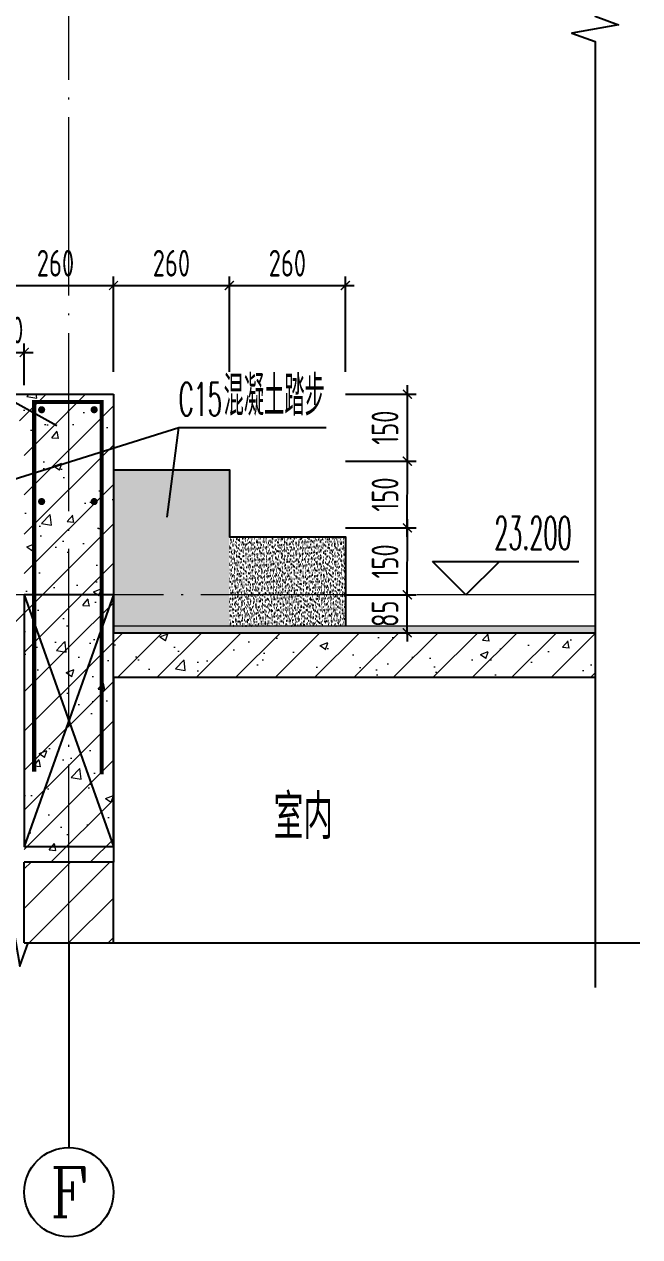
# Model space of a CAD drawing. Extents: x -1307975 to -76406, y -96289 to 379359.
# Drawn here: x -498884 to -497504, y 268483 to 271203 of the extents above; entities that cross this region are included whole.
import ezdxf
from ezdxf.enums import TextEntityAlignment as Align

# ---------------------------------------------------------------- set-up
doc = ezdxf.new("R2010")
doc.units = 0
doc.header["$LTSCALE"] = 1000
doc.linetypes.add('DOTE', pattern=[2.42, 2, -0.2, 0.02, -0.2])
doc.layers.get('0').update_dxf_attribs({"linetype": 'CONTINUOUS'})
doc.layers.get('DEFPOINTS').update_dxf_attribs({"linetype": 'CONTINUOUS'})
for name, color, linetype in [('A-AXIS_TEXT', 7, 'CONTINUOUS'), ('AXIS', 3, 'CONTINUOUS'), ('DIM', 2, 'CONTINUOUS'), ('DIM_ELEV', 3, 'CONTINUOUS'), ('DIM_IDEN', 67, 'CONTINUOUS'), ('DIM_SYMB', 3, 'CONTINUOUS'), ('PUB_TEXT', 2, 'CONTINUOUS'), ('REIN', 6, 'CONTINUOUS'), ('S-大样-砼线', 7, 'CONTINUOUS'), ('S-引出线', 40, 'CONTINUOUS'), ('TEXT', 2, 'CONTINUOUS'), ('WALL', 5, 'CONTINUOUS'), ('立面-看线', 251, 'CONTINUOUS')]:
    doc.layers.add(name, color=color, linetype=linetype)
for name, color, linetype, lineweight in [('AXIS_TEXT', 7, 'CONTINUOUS', 20), ('DOTE', 19, 'DOTE', 9), ('PUB_HATCH', 8, 'CONTINUOUS', 9)]:
    doc.layers.add(name, color=color, linetype=linetype, lineweight=lineweight)
doc.styles.add('_TCH_AXIS', font='COMPLEX', dxfattribs={"bigfont": 'GBCBIG'})
doc.styles.add('_TCH_DIM', font='SIMPLEX.shx', dxfattribs={"width": 0.7, "bigfont": 'GBCBIG.shx'})
doc.styles.add('COMPLEX', font='COMPLEX')
doc.styles.add('DIM_FONT_T3', font='SIMPLEX', dxfattribs={"width": 0.705882, "bigfont": 'GBCBIG'})
doc.styles.add('TSSD_DIMENSION', font='Tssdeng.shx', dxfattribs={"width": 0.7, "bigfont": 'tssdchn.shx'})
doc.styles.add('TSSD_REIN', font='tssdeng.shx', dxfattribs={"width": 0.7, "height": 300, "bigfont": 'tssdchn.shx'})
doc.dimstyles.new('TSSD_20_20', dxfattribs={"dimtxt": 60, "dimasz": 20, "dimexe": 20, "dimexo": 50, "dimgap": 20, "dimtad": 1, "dimdec": 0, "dimzin": 0, "dimdsep": 46, "dimtxsty": 'TSSD_DIMENSION', "dimblk": 'ARCHTICK', "dimblk1": 'ARCHTICK', "dimblk2": 'ARCHTICK', "dimcen": 0, "dimdle": 20, "dimclrt": 7, "dimadec": 0, "dimazin": 0, "dimtfac": 1, "dimtdec": 0, "dimtix": 1, "dimtmove": 2, "dimatfit": 3, "dimfxl": 1, "dimtolj": 1, "dimtzin": 0, "dimarcsym": 0})
pattern_1 = [(45, (-1182008.505, 426623.756), (-44.194174, 44.194174), []), (50, (-1182008.5, 426623.76), (179.315046, -15.688034), [18.75, -206.25]), (355, (-1182008.5, 426623.76), (-34.687833, 188.048033), [15, -165]), (100.4514, (-1181993.56, 426622.45), (144.627345, 172.359886), [15.935047, -175.28553]), (46.1842, (-1182008.5, 426673.76), (266.81026, -41.379754), [28.125, -309.375]), (96.6356, (-1181986.27, 426670.3), (233.66568, 243.52947), [23.90257, -262.92825]), (351.1842, (-1182008.5, 426673.76), (233.66549, 243.52965), [22.5, -247.5]), (21, (-1181983.5, 426661.26), (149.226763, -100.654723), [18.75, -206.25]), (326, (-1181983.5, 426661.26), (60.828833, 181.28751), [15, -165]), (71.4514, (-1181971.07, 426652.87), (210.055657, 80.632624), [15.935047, -175.28553]), (37.5, (-1182008.505, 426623.756), (3.039964, 83.2234635), [0, -163, 0, -167.5, 0, -165.625]), (7.5, (-1182008.505, 426623.76), (65.767384, 98.602928), [0, -95.5, 0, -159.25, 0, -63.125]), (327.5, (-1182064.255, 426623.756), (133.455609, -5.638718), [0, -62.5, 0, -195, 0, -258.75]), (317.5, (-1182089.25, 426623.76), (145.796542, 25.026246), [0, -81.25, 0, -129.5, 0, -183.75])]

# ---------------------------------------------------------------- blocks, each defined once
blk = doc.blocks.new('_ArchTick')
at = {"color": 0, "linetype": 'ByBlock', "const_width": 0.15}
blk.add_lwpolyline([(-0.5, -0.5), (0.5, 0.5)], dxfattribs=at)
blk = doc.blocks.new('*D2388')
at = {"layer": 'DEFPOINTS', "color": 0, "transparency": 16777216}
for p in [(-498190.7, 269923.4), (-498024.8, 269923.4), (-498190.7, 269838.4)]:
    blk.add_point(p, dxfattribs=at)
at = {"layer": 'DIM', "color": 0, "lineweight": -2, "transparency": 16777216}
for p, q in [((-498024.8, 269923.4), (-498024.8, 269943.4)), ((-498140.7, 269923.4), (-498004.8, 269923.4)), ((-498024.8, 269838.4), (-498024.8, 269923.4)), ((-498140.7, 269838.4), (-498004.8, 269838.4)), ((-498024.8, 269838.4), (-498024.8, 269818.4))]:
    blk.add_line(p, q, dxfattribs=at)
at = {"layer": 'DIM', "color": 0, "lineweight": -2, "transparency": 16777216, "xscale": 20, "yscale": 20, "zscale": 20}
for p, rotation in [((-498024.8, 269923.4), 270), ((-498024.8, 269838.4), 90)]:
    blk.add_blockref('_ArchTick', p, dxfattribs=dict(at, rotation=rotation))
at = {"layer": 'DIM', "color": 7, "transparency": 16777216, "insert": (-498074.8, 269880.9), "char_height": 60, "attachment_point": 5, "rotation": 90, "style": 'TSSD_DIMENSION'}
blk.add_mtext('\\A1;85', dxfattribs=at)
blk = doc.blocks.new('*D2392')
at = {"layer": 'DEFPOINTS', "color": 0, "transparency": 16777216}
for p in [(-498163.7, 270617.3), (-498423.7, 270373.5), (-498163.7, 270373.5)]:
    blk.add_point(p, dxfattribs=at)
at = {"layer": 'DIM', "color": 0, "lineweight": -2, "transparency": 16777216}
for p, q in [((-498423.7, 270423.5), (-498423.7, 270637.3)), ((-498163.7, 270423.5), (-498163.7, 270637.3)), ((-498443.7, 270617.3), (-498143.7, 270617.3))]:
    blk.add_line(p, q, dxfattribs=at)
at = {"layer": 'DIM', "color": 0, "lineweight": -2, "transparency": 16777216, "xscale": 20, "yscale": 20, "zscale": 20, "rotation": 180}
blk.add_blockref('_ArchTick', (-498423.7, 270617.3), dxfattribs=at)
at = {"layer": 'DIM', "color": 0, "lineweight": -2, "transparency": 16777216, "xscale": 20, "yscale": 20, "zscale": 20}
blk.add_blockref('_ArchTick', (-498163.7, 270617.3), dxfattribs=at)
at = {"layer": 'DIM', "color": 7, "transparency": 16777216, "insert": (-498293.7, 270667.3), "char_height": 60, "attachment_point": 5, "style": 'TSSD_DIMENSION'}
blk.add_mtext('\\A1;260', dxfattribs=at)
blk = doc.blocks.new('*D2393')
at = {"layer": 'DEFPOINTS', "color": 0, "transparency": 16777216}
for p in [(-498423.7, 270617.3), (-498683.7, 270373.5), (-498423.7, 270373.5)]:
    blk.add_point(p, dxfattribs=at)
at = {"layer": 'DIM', "color": 0, "lineweight": -2, "transparency": 16777216}
for p, q in [((-498683.7, 270423.5), (-498683.7, 270637.3)), ((-498423.7, 270423.5), (-498423.7, 270637.3)), ((-498703.7, 270617.3), (-498403.7, 270617.3))]:
    blk.add_line(p, q, dxfattribs=at)
at = {"layer": 'DIM', "color": 0, "lineweight": -2, "transparency": 16777216, "xscale": 20, "yscale": 20, "zscale": 20, "rotation": 180}
blk.add_blockref('_ArchTick', (-498683.7, 270617.3), dxfattribs=at)
at = {"layer": 'DIM', "color": 0, "lineweight": -2, "transparency": 16777216, "xscale": 20, "yscale": 20, "zscale": 20}
blk.add_blockref('_ArchTick', (-498423.7, 270617.3), dxfattribs=at)
at = {"layer": 'DIM', "color": 7, "transparency": 16777216, "insert": (-498553.7, 270667.3), "char_height": 60, "attachment_point": 5, "style": 'TSSD_DIMENSION'}
blk.add_mtext('\\A1;260', dxfattribs=at)
blk = doc.blocks.new('*D2394')
at = {"layer": 'DEFPOINTS', "color": 0, "transparency": 16777216}
for p in [(-498683.7, 270617.3), (-498943.7, 270373.5), (-498683.7, 270373.5)]:
    blk.add_point(p, dxfattribs=at)
at = {"layer": 'DIM', "color": 0, "lineweight": -2, "transparency": 16777216}
for p, q in [((-498943.7, 270423.5), (-498943.7, 270637.3)), ((-498683.7, 270423.5), (-498683.7, 270637.3)), ((-498963.7, 270617.3), (-498663.7, 270617.3))]:
    blk.add_line(p, q, dxfattribs=at)
at = {"layer": 'DIM', "color": 0, "lineweight": -2, "transparency": 16777216, "xscale": 20, "yscale": 20, "zscale": 20, "rotation": 180}
blk.add_blockref('_ArchTick', (-498943.7, 270617.3), dxfattribs=at)
at = {"layer": 'DIM', "color": 0, "lineweight": -2, "transparency": 16777216, "xscale": 20, "yscale": 20, "zscale": 20}
blk.add_blockref('_ArchTick', (-498683.7, 270617.3), dxfattribs=at)
at = {"layer": 'DIM', "color": 7, "transparency": 16777216, "insert": (-498813.7, 270667.3), "char_height": 60, "attachment_point": 5, "style": 'TSSD_DIMENSION'}
blk.add_mtext('\\A1;260', dxfattribs=at)
blk = doc.blocks.new('*D2396')
at = {"layer": 'DEFPOINTS', "color": 0, "transparency": 16777216}
for p in [(-498213.6, 270373.5), (-498024.7, 270373.4), (-498213.6, 270223.5)]:
    blk.add_point(p, dxfattribs=at)
at = {"layer": 'DIM', "color": 0, "lineweight": -2, "transparency": 16777216}
for p, q in [((-498024.7, 270203.4), (-498024.7, 270393.4)), ((-498163.6, 270373.5), (-498004.7, 270373.4)), ((-498163.6, 270223.5), (-498004.7, 270223.4))]:
    blk.add_line(p, q, dxfattribs=at)
at = {"layer": 'DIM', "color": 0, "lineweight": -2, "transparency": 16777216, "xscale": 20, "yscale": 20, "zscale": 20}
for p, rotation in [((-498024.7, 270373.4), 89.99143746800853), ((-498024.7, 270223.4), 269.9914374680085)]:
    blk.add_blockref('_ArchTick', p, dxfattribs=dict(at, rotation=rotation))
at = {"layer": 'DIM', "color": 7, "transparency": 16777216, "insert": (-498074.7, 270298.4), "char_height": 60, "attachment_point": 5, "rotation": 89.9914, "style": 'TSSD_DIMENSION'}
blk.add_mtext('\\A1;150', dxfattribs=at)
blk = doc.blocks.new('*D2397')
at = {"layer": 'DEFPOINTS', "color": 0, "transparency": 16777216}
for p in [(-498213.6, 270223.5), (-498024.7, 270223.4), (-498213.6, 270073.5)]:
    blk.add_point(p, dxfattribs=at)
at = {"layer": 'DIM', "color": 0, "lineweight": -2, "transparency": 16777216}
for p, q in [((-498024.8, 270053.4), (-498024.7, 270243.4)), ((-498163.6, 270223.5), (-498004.7, 270223.4)), ((-498163.6, 270073.5), (-498004.7, 270073.4))]:
    blk.add_line(p, q, dxfattribs=at)
at = {"layer": 'DIM', "color": 0, "lineweight": -2, "transparency": 16777216, "xscale": 20, "yscale": 20, "zscale": 20}
for p, rotation in [((-498024.7, 270223.4), 89.99143746796419), ((-498024.7, 270073.4), 269.9914374679641)]:
    blk.add_blockref('_ArchTick', p, dxfattribs=dict(at, rotation=rotation))
at = {"layer": 'DIM', "color": 7, "transparency": 16777216, "insert": (-498074.7, 270148.4), "char_height": 60, "attachment_point": 5, "rotation": 89.9914, "style": 'TSSD_DIMENSION'}
blk.add_mtext('\\A1;150', dxfattribs=at)
blk = doc.blocks.new('*D2398')
at = {"layer": 'DEFPOINTS', "color": 0, "transparency": 16777216}
for p in [(-498213.6, 270073.5), (-498024.7, 270073.4), (-498213.7, 269923.5)]:
    blk.add_point(p, dxfattribs=at)
at = {"layer": 'DIM', "color": 0, "lineweight": -2, "transparency": 16777216}
for p, q in [((-498024.8, 269903.4), (-498024.7, 270093.4)), ((-498163.6, 270073.5), (-498004.7, 270073.4)), ((-498163.7, 269923.5), (-498004.8, 269923.4))]:
    blk.add_line(p, q, dxfattribs=at)
at = {"layer": 'DIM', "color": 0, "lineweight": -2, "transparency": 16777216, "xscale": 20, "yscale": 20, "zscale": 20}
for p, rotation in [((-498024.7, 270073.4), 89.991437468004), ((-498024.8, 269923.4), 269.991437468004)]:
    blk.add_blockref('_ArchTick', p, dxfattribs=dict(at, rotation=rotation))
at = {"layer": 'DIM', "color": 7, "transparency": 16777216, "insert": (-498074.8, 269998.4), "char_height": 60, "attachment_point": 5, "rotation": 89.9914, "style": 'TSSD_DIMENSION'}
blk.add_mtext('\\A1;150', dxfattribs=at)
blk = doc.blocks.new('*D2400')
at = {"layer": 'DEFPOINTS', "color": 0, "transparency": 16777216}
for p in [(-498883.7, 270467.3), (-498943.7, 270343.5), (-498883.7, 270343.5)]:
    blk.add_point(p, dxfattribs=at)
at = {"layer": 'DIM', "color": 0, "lineweight": -2, "transparency": 16777216}
for p, q in [((-498943.7, 270393.5), (-498943.7, 270487.3)), ((-498883.7, 270393.5), (-498883.7, 270487.3)), ((-498943.7, 270467.3), (-498963.7, 270467.3)), ((-498943.7, 270467.3), (-498883.7, 270467.3)), ((-498883.7, 270467.3), (-498863.7, 270467.3))]:
    blk.add_line(p, q, dxfattribs=at)
at = {"layer": 'DIM', "color": 0, "lineweight": -2, "transparency": 16777216, "xscale": 20, "yscale": 20, "zscale": 20}
blk.add_blockref('_ArchTick', (-498943.7, 270467.3), dxfattribs=at)
at = {"layer": 'DIM', "color": 0, "lineweight": -2, "transparency": 16777216, "xscale": 20, "yscale": 20, "zscale": 20, "rotation": 180}
blk.add_blockref('_ArchTick', (-498883.7, 270467.3), dxfattribs=at)
at = {"layer": 'DIM', "color": 7, "transparency": 16777216, "insert": (-498913.7, 270517.3), "char_height": 60, "attachment_point": 5, "style": 'TSSD_DIMENSION'}
blk.add_mtext('\\A1;60', dxfattribs=at)
blk = doc.blocks.new('_AXISO')
blk.add_circle((0, 0), 0.5)
at = {"layer": 'A-AXIS_TEXT', "style": 'COMPLEX', "width": 1.041667}
blk.add_attdef('A', text='', height=0.56, dxfattribs=at).set_placement((-0.25, -0.28), (0.25, -0.28), align=Align.FIT)
blk = doc.blocks.new('20210809.04175823')
at = {"layer": 'REIN', "const_width": 9}
blk.add_lwpolyline([(87795.5, 66684), (87795.5, 67513.4), (87946.6, 67513.4), (87946.6, 66678.4)], dxfattribs=at)
at = {"layer": 'REIN', "const_width": 8}
for points in [[(87808.2, 67496.1, 1), (87816.2, 67496.1, 1)], [(87926, 67496.1, 1), (87934, 67496.1, 1)], [(87808.2, 67290.1, 1), (87816.2, 67290.1, 1)], [(87926, 67290.1, 1), (87934, 67290.1, 1)]]:
    blk.add_lwpolyline(points, format="xyb", close=True, dxfattribs=at)
at = {"layer": 'S-大样-砼线'}
for p, q in [((87773.3, 67080.9), (87973.3, 66515.9)), ((87973.3, 67080.9), (87773.3, 66515.9))]:
    blk.add_line(p, q, dxfattribs=at)
blk.add_lwpolyline([(87973.3, 67080.9), (87773.3, 67080.9), (87773.3, 66515.9), (87973.3, 66515.9)], close=True, dxfattribs=at)
at = {"layer": 'S-引出线'}
blk.add_lwpolyline([(87846.2, 67460.1), (87472.9, 67667.2), (87154.5, 67667.2)], dxfattribs=at)
at = {"layer": 'TEXT', "style": 'TSSD_REIN', "width": 0.7}
for s, p in [('%%1328@200', (87164, 67674.1)), ('4%%1328', (87200.1, 67585))]:
    blk.add_text(s, height=75, rotation=0, dxfattribs=at).set_placement(p)

msp = doc.modelspace()

# ---------------------------------------------------------------- hatches: boundary and pattern name
at = {"layer": 'PUB_HATCH'}
h = msp.add_hatch(dxfattribs=at)
h.set_pattern_fill('钢筋混凝土', color=256, scale=25, style=0)
h.set_pattern_definition(pattern_1)
h.paths.add_polyline_path([(-498943.67, 270313.47), (-498883.67, 270313.47), (-498683.67, 270373.47), (-498943.67, 270373.47)])
h = msp.add_hatch(dxfattribs=at)
h.set_pattern_fill('钢筋混凝土', color=256, scale=25, style=0)
h.set_pattern_definition(pattern_1)
h.paths.add_polyline_path([(-498683.67, 270373.47), (-498883.67, 270313.47), (-498883.67, 269923.47), (-498817, 269883.47), (-498683.67, 269923.47)])
h = msp.add_hatch(dxfattribs=at)
h.set_pattern_fill('钢筋混凝土', color=256, scale=25, style=0)
h.set_pattern_definition(pattern_1)
h.paths.add_polyline_path([(-500201.95, 269803.47), (-498883.67, 269803.47), (-498817, 269883.47), (-498883.67, 269923.47), (-500201.95, 269923.47)])
h = msp.add_hatch(dxfattribs=at)
h.set_pattern_fill('钢筋混凝土', color=256, scale=25, style=0)
h.set_pattern_definition(pattern_1)
h.paths.add_polyline_path([(-498817, 269883.47), (-498883.67, 269803.47), (-498883.67, 269838.47), (-498750.34, 269805.13), (-498683.67, 269838.47), (-498683.67, 269923.47)])
h = msp.add_hatch(dxfattribs=at)
h.set_pattern_fill('钢筋混凝土', color=256, scale=25, style=0)
h.set_pattern_definition(pattern_1)
h.paths.add_polyline_path([(-498750.34, 269805.13), (-498883.67, 269838.47), (-498883.67, 269323.47), (-498683.67, 269323.47), (-498683.67, 269738.47)])
h = msp.add_hatch(dxfattribs=at)
h.set_pattern_fill('钢筋混凝土', color=256, scale=25, style=0)
h.set_pattern_definition(pattern_1)
h.paths.add_polyline_path([(-498750.34, 269805.13), (-498683.67, 269738.47), (-497603.67, 269738.47), (-497603.67, 269838.47), (-498683.67, 269838.47)])
h = msp.add_hatch(dxfattribs=at)
h.set_pattern_fill('普通砖', color=256, scale=25, style=0)
h.set_pattern_definition([(45, (-1182008.505, 426668.634), (-44.1941915, 44.1941915), [])])
h.paths.add_polyline_path([(-498683.67, 269142.71), (-498683.67, 269323.47), (-498883.67, 269323.47), (-498883.67, 269142.71)])
at = {"layer": '立面-看线'}
h = msp.add_hatch(dxfattribs=at)
h.set_pattern_fill('碎沙', color=256, scale=4)
h.set_pattern_definition([(37.5, (-1299816.911, -115160.82), (-0.32000626, 9.78826475), [0, -7.7216, 0, -8.636, 0, -8.255]), (7.5, (-1299816.911, -115160.82), (8.99046566, 14.33650201), [0, -4.1656, 0, -6.9596, 0, -2.667]), (327.5, (-1299823.159, -115160.82), (15.819847405, 0.02874369), [0, -2.54, 0, -9.144, 0, -11.938]), (317.5, (-1299823.159, -115160.82), (15.27112905, 4.45858647), [0, -1.27, 0, -5.9944, 0, -6.858])])
edge = h.paths.add_edge_path()
edge.add_line((-498423.67, 269853.47), (-498423.67, 270203.47))
edge.add_line((-498423.67, 270203.47), (-498683.67, 270203.47))
edge.add_line((-498683.67, 270198.47), (-498683.67, 269873.47))
edge.add_line((-498683.67, 269853.47), (-498424.44, 269853.47))
h = msp.add_hatch(dxfattribs=at)
h.set_pattern_fill('碎沙', color=256, scale=4)
h.set_pattern_definition([(37.5, (-1299476.911, -115400.153), (-0.32000626, 9.78826475), [0, -7.7216, 0, -8.636, 0, -8.255]), (7.5, (-1299476.911, -115400.153), (8.99046566, 14.33650201), [0, -4.1656, 0, -6.9596, 0, -2.667]), (327.5, (-1299483.159, -115400.153), (15.819847405, 0.02874369), [0, -2.54, 0, -9.144, 0, -11.938]), (317.5, (-1299483.159, -115400.153), (15.27112905, 4.45858647), [0, -1.27, 0, -5.9944, 0, -6.858])])
h.paths.add_polyline_path([(-498163.67, 269853.47), (-498163.67, 270053.47), (-498423.67, 270053.47), (-498423.67, 269853.47)])
h = msp.add_hatch(dxfattribs=at)
h.set_pattern_fill('HONEY', color=256, scale=7)
h.set_pattern_definition([(0, (-1300032.94, -115523.486), (16.66875, 9.623705), [11.1125, -22.225]), (120, (-1300032.94, -115523.486), (-16.66874801, 9.62370845), [11.1125, -22.225]), (60, (-1300032.94, -115523.486), (1.99e-06, 19.24741345), [-22.225, 11.1125])])
h.paths.add_polyline_path([(-497603.67, 269838.47), (-497603.67, 269853.47), (-498683.67, 269853.47), (-498683.67, 269838.47)])

# ---------------------------------------------------------------- linework, layer by layer
at = {"layer": 'AXIS'}
msp.add_line((-498783.65, 269142.71), (-498783.65, 268683.31), dxfattribs=at)
at = {"layer": 'DIM_ELEV', "color": 3}
for p, q in [((-497893.28, 269923.47), (-497968.28, 269998.47)), ((-497968.28, 269998.47), (-497640.28, 269998.47)), ((-497893.28, 269923.47), (-497818.28, 269998.47))]:
    msp.add_line(p, q, dxfattribs=at)
at = {"layer": 'DIM_IDEN'}
for p, q in [((-499052.96, 270136.58), (-498537.43, 270298.89)), ((-498563.15, 270097.58), (-498537.43, 270298.89)), ((-498537.43, 270298.89), (-498206.83, 270298.89))]:
    msp.add_line(p, q, dxfattribs=at)
at = {"layer": 'DIM_SYMB'}
for points in [[(-497603.67, 273343.58), (-497603.67, 271221.27), (-497551.17, 271202.16), (-497656.17, 271183.64), (-497603.67, 271165.02), (-497603.67, 269042.71)], [(-500301.95, 269142.71), (-498930.94, 269142.71), (-498911.83, 269195.21), (-498893.31, 269090.21), (-498874.69, 269142.71), (-497503.67, 269142.71)]]:
    msp.add_lwpolyline(points, dxfattribs=at)
at = {"layer": 'DOTE', "color": 1, "linetype": 'DOTE', "ltscale": 0.2}
for p, q in [((-498783.67, 269142.71), (-498783.67, 273923.47)), ((-497603.67, 269923.47), (-500353.15, 269923.47))]:
    msp.add_line(p, q, dxfattribs=at)
at = {"layer": 'PUB_HATCH', "color": 215, "true_color": 0xa953a0}
msp.add_line((-498683.67, 269853.47), (-497603.67, 269853.47), dxfattribs=at)
at = {"layer": 'WALL'}
for p, q in [((-498943.67, 270373.47), (-498683.67, 270373.47)), ((-498683.67, 270373.47), (-498683.67, 269923.47)), ((-498683.67, 269923.47), (-498683.67, 269838.47)), ((-498683.67, 269838.47), (-497603.67, 269838.47)), ((-497603.67, 269838.47), (-497603.67, 269738.47)), ((-498683.67, 269738.47), (-497603.67, 269738.47)), ((-498683.67, 269738.47), (-498683.67, 269323.47)), ((-498883.67, 269142.71), (-498883.67, 269323.47)), ((-498683.67, 269323.47), (-498883.67, 269323.47)), ((-498683.67, 269142.71), (-498683.67, 269323.47)), ((-498883.67, 269142.71), (-498683.67, 269142.71))]:
    msp.add_line(p, q, dxfattribs=at)
msp.add_lwpolyline([(-498683.67, 270203.47), (-498423.67, 270203.47), (-498423.67, 270053.47), (-498163.67, 270053.47), (-498163.67, 269853.47)], dxfattribs=at)

# ---------------------------------------------------------------- block references
at = {"layer": 'AXIS'}
ref = msp.add_blockref('_AXISO', (-498783.65, 268583.31), dxfattribs=dict(at, xscale=200, yscale=200, zscale=200))
ref.add_attrib('A', 'F', dxfattribs={"layer": 'AXIS_TEXT', "height": 111.36, "style": '_TCH_AXIS'}).set_placement((-498826.07, 268527.63), (-498741.22, 268527.63), align=Align.FIT)
at = {"layer": 'REIN'}
msp.add_blockref('20210809.04175823', (-586656.96, 202842.52), dxfattribs=at)

# ---------------------------------------------------------------- texts
at = {"layer": 'PUB_TEXT'}
for s, height, style, width, p in [('混凝土踏步', 89.362, 'DIM_FONT_T3', 0.705882, (-498436.78, 270325.14)), ('C15', 74.375, 'DIM_FONT_T3', 0.49827, (-498537.36, 270325.14)), ('室内', 100, 'TSSD_REIN', 0.7, (-498324.43, 269375.48))]:
    msp.add_text(s, height=height, dxfattribs=dict(at, style=style, width=width)).set_placement(p)
at = {"layer": 'PUB_TEXT', "color": 3, "style": '_TCH_DIM', "width": 0.494118}
msp.add_text('23.200', height=74.375, dxfattribs=at).set_placement((-497829.78, 270024.72))

# ---------------------------------------------------------------- dimensions: what is measured, and where the dimension line sits
at = {"layer": 'DIM'}
for p1, p2, distance, picture, middle in [((-498943.67, 270373.47), (-498683.67, 270373.47), 243.82, '*D2394', (-498813.67, 270667.28)), ((-498683.67, 270373.47), (-498423.67, 270373.47), 243.82, '*D2393', (-498553.67, 270667.28)), ((-498423.67, 270373.47), (-498163.67, 270373.47), 243.82, '*D2392', (-498293.67, 270667.28)), ((-498943.67, 270343.47), (-498883.67, 270343.47), 123.82, '*D2400', (-498913.67, 270517.28)), ((-498213.63, 270223.47), (-498213.6, 270373.47), -188.9, '*D2396', (-498074.72, 270298.45)), ((-498213.65, 270073.47), (-498213.63, 270223.47), -188.9, '*D2397', (-498074.74, 270148.45)), ((-498213.67, 269923.47), (-498213.65, 270073.47), -188.9, '*D2398', (-498074.76, 269998.45)), ((-498190.73, 269838.44), (-498190.73, 269923.44), -165.96, '*D2388', (-498074.77, 269880.94))]:
    dim = msp.add_aligned_dim(p1=p1, p2=p2, distance=distance, dimstyle='TSSD_20_20', dxfattribs=at)
    dim.commit()
    dim.dimension.update_dxf_attribs({"geometry": picture, "text_midpoint": middle})

doc.saveas('drawing.dxf')
